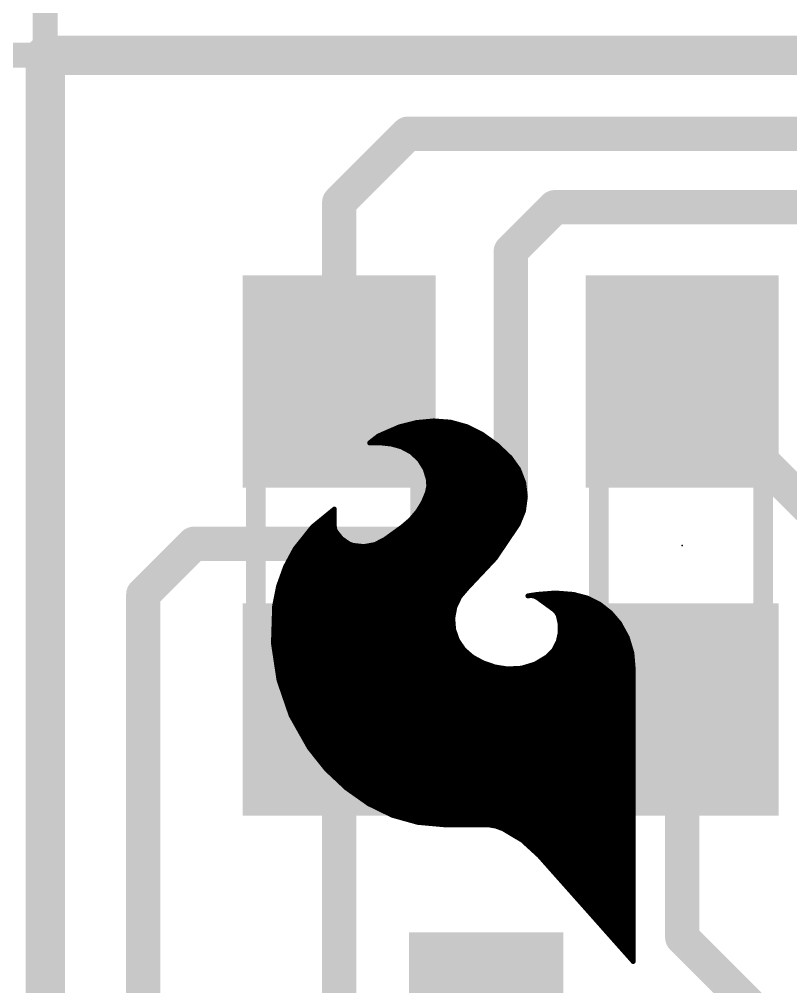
# Model space of a CAD drawing. Extents: x -42 to 65, y -11 to 21.
# Drawn here: x -0.13 to 3.86, y 12.95 to 17.97 of the extents above; entities that cross this region are included whole.
import ezdxf

# ---------------------------------------------------------------- set-up
doc = ezdxf.new("R2010")
doc.units = 0
for name, color, linetype in [('1', 12, 'CONTINUOUS'), ('16', 132, 'CONTINUOUS'), ('20', 31, 'CONTINUOUS'), ('22', 40, 'CONTINUOUS'), ('23', 53, 'CONTINUOUS'), ('24', 53, 'CONTINUOUS'), ('47', 253, 'CONTINUOUS'), ('51', 53, 'CONTINUOUS')]:
    doc.layers.add(name, color=color, linetype=linetype)

# ---------------------------------------------------------------- blocks, each defined once
blk = doc.blocks.new('RECT')
blk.add_solid([(-0.5, -0.5), (0.5, -0.5), (-0.5, 0.5), (0.5, 0.5)])

msp = doc.modelspace()

# ---------------------------------------------------------------- linework, layer by layer
at = {"layer": '1'}
for points, const_width in [([(0, 17.78), (13.97, 17.78)], 0.2032), ([(0, 0), (0, 17.78)], 0.2032), ([(1.524, 17.018), (1.8796, 17.3736)], 0.1778), ([(1.8796, 17.3736), (4.7244, 17.3736)], 0.1778), ([(1.524, 16.09), (1.524, 17.018)], 0.1778), ([(2.413, 16.764), (2.6416, 16.9926)], 0.1778), ([(2.6416, 16.9926), (4.0894, 16.9926)], 0.1778), ([(2.413, 15.5159), (2.413, 16.764)], 0.1778), ([(3.302, 16.09), (4.191, 15.201)], 0.1778), ([(2.145, 15.2479), (2.413, 15.5159)], 0.1778), ([(0.508, 14.986), (0.7699, 15.2479)], 0.1778), ([(0.7699, 15.2479), (2.145, 15.2479)], 0.1778), ([(0.508, 4.064), (0.508, 14.986)], 0.1778), ([(1.524, 14.39), (1.524, 11.9634)], 0.1778), ([(3.302, 13.208), (3.302, 14.39)], 0.1778), ([(4.826, 11.684), (3.302, 13.208)], 0.1778)]:
    msp.add_lwpolyline(points, dxfattribs=dict(at, const_width=const_width))
for points, const_width in [([(0, 17.8308, 1), (0, 17.7292)], 0.1016), ([(0.0508, 17.78, 1), (-0.0508, 17.78)], 0.1016), ([(1.8796, 17.4181, 1), (1.8796, 17.3291)], 0.0889), ([(1.911, 17.3422, 1), (1.8482, 17.405)], 0.0889), ([(1.5685, 17.018, 1), (1.4795, 17.018)], 0.0889), ([(1.4926, 17.0494, 1), (1.5554, 16.9866)], 0.0889), ([(2.6416, 17.0371, 1), (2.6416, 16.9481)], 0.0889), ([(2.673, 16.9612, 1), (2.6102, 17.024)], 0.0889), ([(2.4575, 16.764, 1), (2.3686, 16.764)], 0.0889), ([(2.3816, 16.7954, 1), (2.4444, 16.7326)], 0.0889), ([(3.3334, 16.1214, 1), (3.2706, 16.0586)], 0.0889), ([(1.4795, 16.09, 1), (1.5685, 16.09)], 0.0889), ([(2.4444, 15.4845, 1), (2.3816, 15.5473)], 0.0889), ([(2.3686, 15.5159, 1), (2.4575, 15.5159)], 0.0889), ([(0.7699, 15.2924, 1), (0.7699, 15.2035)], 0.0889), ([(0.8013, 15.2165, 1), (0.7385, 15.2793)], 0.0889), ([(2.1136, 15.2793, 1), (2.1764, 15.2165)], 0.0889), ([(2.145, 15.2035, 1), (2.145, 15.2924)], 0.0889), ([(0.4766, 15.0174, 1), (0.5394, 14.9546)], 0.0889), ([(0.5524, 14.986, 1), (0.4636, 14.986)], 0.0889), ([(1.5685, 14.39, 1), (1.4795, 14.39)], 0.0889), ([(3.3464, 14.39, 1), (3.2576, 14.39)], 0.0889), ([(3.3334, 13.2394, 1), (3.2706, 13.1766)], 0.0889), ([(3.2576, 13.208, 1), (3.3464, 13.208)], 0.0889)]:
    msp.add_lwpolyline(points, format="xyb", dxfattribs=dict(at, const_width=const_width))
at = {"layer": '16', "const_width": 0.2032}
for points in [[(0, 17.78), (13.97, 17.78)], [(0, 0), (0, 17.78)]]:
    msp.add_lwpolyline(points, dxfattribs=at)
at = {"layer": '16', "const_width": 0.1016}
for points in [[(0, 17.8308, 1), (0, 17.7292)], [(0.0508, 17.78, 1), (-0.0508, 17.78)]]:
    msp.add_lwpolyline(points, format="xyb", dxfattribs=at)
at = {"layer": '20', "const_width": 0.2032}
for points in [[(0, 0), (0, 17.78)], [(0, 17.78), (13.97, 17.78)]]:
    msp.add_lwpolyline(points, dxfattribs=at)
at = {"layer": '20', "const_width": 0.1016}
for points in [[(0.0508, 17.78, 1), (-0.0508, 17.78)], [(0, 17.8308, 1), (0, 17.7292)]]:
    msp.add_lwpolyline(points, format="xyb", dxfattribs=at)
at = {"layer": '22', "const_width": 0.0254}
for points in [[(1.9242, 15.8767), (2.0142, 15.8852)], [(2.0142, 15.8852), (2.1011, 15.8786)], [(2.1011, 15.8786), (2.1851, 15.8554)], [(1.7275, 15.8072), (1.7779, 15.8293)], [(1.7779, 15.8293), (1.8135, 15.8445)], [(1.8135, 15.8445), (1.8364, 15.8547)], [(1.825, 15.8496), (2.1968, 15.8496)], [(1.8364, 15.8547), (1.9242, 15.8767)], [(1.9176, 15.875), (2.114, 15.875)], [(2.1851, 15.8554), (2.2631, 15.8166)], [(1.684, 15.7734), (1.7275, 15.8072)], [(1.7167, 15.7988), (2.2878, 15.7988)], [(1.7663, 15.8242), (2.2478, 15.8242)], [(2.2631, 15.8166), (2.3408, 15.7606)], [(1.7424, 15.7709), (1.6814, 15.7709)], [(1.6814, 15.7709), (1.6815, 15.7709)], [(1.6815, 15.7709), (1.684, 15.7734)], [(1.684, 15.7734), (2.323, 15.7734)], [(1.7953, 15.765), (1.7424, 15.7709)], [(1.8465, 15.7505), (1.7953, 15.765)], [(1.8973, 15.7235), (1.8465, 15.7505)], [(1.8512, 15.748), (2.3541, 15.748)], [(2.3408, 15.7606), (2.4104, 15.6947)], [(1.9393, 15.6843), (1.8973, 15.7235)], [(1.8983, 15.7226), (2.3809, 15.7226)], [(1.9254, 15.6972), (2.4078, 15.6972)], [(1.9696, 15.6354), (1.9393, 15.6843)], [(2.4104, 15.6947), (2.4535, 15.6343)], [(1.947, 15.6718), (2.4268, 15.6718)], [(1.9628, 15.6464), (2.4449, 15.6464)], [(1.9862, 15.5804), (1.9696, 15.6354)], [(2.4535, 15.6343), (2.4803, 15.5651)], [(1.974, 15.621), (2.4587, 15.621)], [(1.9816, 15.5956), (2.4685, 15.5956)], [(1.9876, 15.547), (1.9862, 15.5804)], [(1.9811, 15.5143), (1.9876, 15.547)], [(1.9866, 15.5702), (2.4783, 15.5702)], [(1.9872, 15.5448), (2.4827, 15.5448)], [(2.4803, 15.5651), (2.4889, 15.4914)], [(1.9596, 15.4628), (1.9811, 15.5143)], [(1.9726, 15.494), (2.4886, 15.494)], [(1.9821, 15.5194), (2.4856, 15.5194)], [(2.4889, 15.4914), (2.479, 15.4179)], [(1.3859, 15.3359), (1.4985, 15.428)], [(1.4985, 15.428), (1.4985, 15.3391)], [(1.9303, 15.4153), (1.9596, 15.4628)], [(1.9475, 15.4432), (2.4824, 15.4432)], [(1.962, 15.4686), (2.4858, 15.4686)], [(1.455, 15.3924), (1.4985, 15.3924)], [(1.486, 15.4178), (1.4985, 15.4178)], [(1.894, 15.3729), (1.9303, 15.4153)], [(1.9107, 15.3924), (2.4686, 15.3924)], [(1.9318, 15.4178), (2.4789, 15.4178)], [(2.479, 15.4179), (2.451, 15.3492)], [(1.2953, 15.2222), (1.3859, 15.3359)], [(1.3929, 15.3416), (1.4985, 15.3416)], [(1.4239, 15.367), (1.4985, 15.367)], [(1.4985, 15.3391), (1.5005, 15.3246)], [(1.7602, 15.2705), (1.8516, 15.3365)], [(1.8516, 15.3365), (1.894, 15.3729)], [(1.8575, 15.3416), (2.4459, 15.3416)], [(1.8871, 15.367), (2.4582, 15.367)], [(2.451, 15.3492), (2.3324, 15.1734)], [(1.35, 15.2908), (1.5226, 15.2908)], [(1.3702, 15.3162), (1.504, 15.3162)], [(1.5005, 15.3246), (1.5062, 15.3111)], [(1.5062, 15.3111), (1.5358, 15.2744)], [(1.7883, 15.2908), (2.4116, 15.2908)], [(1.8235, 15.3162), (2.4287, 15.3162)], [(1.3095, 15.24), (1.5951, 15.24)], [(1.3297, 15.2654), (1.5489, 15.2654)], [(1.5358, 15.2744), (1.5747, 15.2476)], [(1.5747, 15.2476), (1.5951, 15.24)], [(1.5951, 15.24), (1.6523, 15.2339)], [(1.6523, 15.2339), (1.7089, 15.2443)], [(1.6856, 15.24), (2.3773, 15.24)], [(1.7089, 15.2443), (1.7602, 15.2705)], [(1.7502, 15.2654), (2.3945, 15.2654)], [(1.2452, 15.1288), (1.2953, 15.2222)], [(1.2776, 15.1892), (2.3431, 15.1892)], [(1.2912, 15.2146), (2.3602, 15.2146)], [(1.2094, 15.029), (1.2452, 15.1288)], [(1.2503, 15.1384), (2.2994, 15.1384)], [(1.264, 15.1638), (2.3234, 15.1638)], [(2.3324, 15.1734), (2.1869, 15.019)], [(1.2304, 15.0876), (2.2516, 15.0876)], [(1.2395, 15.113), (2.2755, 15.113)], [(1.1887, 14.925), (1.2094, 15.029)], [(1.2122, 15.0368), (2.2037, 15.0368)], [(1.2213, 15.0622), (2.2276, 15.0622)], [(1.2008, 14.986), (2.1588, 14.986)], [(1.2059, 15.0114), (2.1804, 15.0114)], [(2.1869, 15.019), (2.1486, 14.9741)], [(2.5018, 14.9784), (2.5501, 14.986)], [(2.5195, 14.9801), (2.5018, 14.9784)], [(2.5369, 14.9766), (2.5195, 14.9801)], [(2.5526, 14.9682), (2.5369, 14.9766)], [(2.5501, 14.986), (2.6441, 14.9934)], [(2.5501, 14.986), (2.7381, 14.986)], [(2.6441, 14.9934), (2.7381, 14.986)], [(2.7381, 14.986), (2.808, 14.9676)], [(1.1907, 14.9352), (2.13, 14.9352)], [(1.1958, 14.9606), (2.1421, 14.9606)], [(2.1486, 14.9741), (2.1231, 14.9207)], [(2.6365, 14.9073), (2.5526, 14.9682)], [(2.5631, 14.9606), (2.8221, 14.9606)], [(2.5981, 14.9352), (2.8732, 14.9352)], [(2.808, 14.9676), (2.8728, 14.9355)], [(2.8728, 14.9355), (2.9298, 14.8911)], [(1.1827, 14.7322), (1.1887, 14.925)], [(1.1874, 14.8844), (2.1164, 14.8844)], [(1.1882, 14.9098), (2.1211, 14.9098)], [(2.1231, 14.9207), (2.1124, 14.8627)], [(2.6331, 14.9098), (2.9058, 14.9098)], [(2.6503, 14.8939), (2.6365, 14.9073)], [(2.6593, 14.8768), (2.6503, 14.8939)], [(2.6553, 14.8844), (2.9356, 14.8844)], [(2.6692, 14.8323), (2.6593, 14.8768)], [(2.9298, 14.8911), (2.9768, 14.8361)], [(1.1858, 14.8336), (2.1146, 14.8336)], [(1.1866, 14.859), (2.1126, 14.859)], [(2.1124, 14.8627), (2.117, 14.8038)], [(2.6633, 14.859), (2.9572, 14.859)], [(2.6689, 14.8336), (2.9782, 14.8336)], [(2.6692, 14.7867), (2.6692, 14.8323)], [(2.9768, 14.8361), (3.0169, 14.7629)], [(1.1843, 14.7828), (2.1244, 14.7828)], [(1.185, 14.8082), (2.1166, 14.8082)], [(2.117, 14.8038), (2.1366, 14.7481)], [(2.6593, 14.7422), (2.6692, 14.7867)], [(2.6684, 14.7828), (3.006, 14.7828)], [(2.6692, 14.8082), (2.9921, 14.8082)], [(1.2115, 14.5415), (1.1827, 14.7322)], [(1.1827, 14.732), (2.1476, 14.732)], [(1.1835, 14.7574), (2.1333, 14.7574)], [(2.1366, 14.7481), (2.17, 14.6994)], [(2.6371, 14.6988), (2.6593, 14.7422)], [(2.6541, 14.732), (3.0262, 14.732)], [(2.6627, 14.7574), (3.0186, 14.7574)], [(3.0169, 14.7629), (3.0409, 14.683)], [(1.1865, 14.7066), (2.165, 14.7066)], [(1.1904, 14.6812), (2.1911, 14.6812)], [(2.17, 14.6994), (2.2148, 14.6609)], [(2.6034, 14.6634), (2.6371, 14.6988)], [(2.6204, 14.6812), (3.0411, 14.6812)], [(2.6411, 14.7066), (3.0339, 14.7066)], [(3.0409, 14.683), (3.0479, 14.5999)], [(1.1942, 14.6558), (2.2243, 14.6558)], [(1.1981, 14.6304), (2.2715, 14.6304)], [(2.2148, 14.6609), (2.2712, 14.6305)], [(2.2712, 14.6305), (2.3319, 14.61)], [(2.4692, 14.6036), (2.54, 14.6252)], [(2.54, 14.6252), (2.6034, 14.6634)], [(2.5486, 14.6304), (3.0453, 14.6304)], [(2.5908, 14.6558), (3.0432, 14.6558)], [(1.2019, 14.605), (2.3632, 14.605)], [(1.2058, 14.5796), (3.0479, 14.5796)], [(2.3319, 14.61), (2.3952, 14.5999)], [(2.3952, 14.5999), (2.4692, 14.6036)], [(2.4738, 14.605), (3.0475, 14.605)], [(3.0479, 14.5999), (3.0479, 13.0835)], [(1.2096, 14.5542), (3.0479, 14.5542)], [(1.2743, 14.3591), (1.2115, 14.5415)], [(1.2159, 14.5288), (3.0479, 14.5288)], [(1.2246, 14.5034), (3.0479, 14.5034)], [(1.2334, 14.478), (3.0479, 14.478)], [(1.2421, 14.4526), (3.0479, 14.4526)], [(1.2509, 14.4272), (3.0479, 14.4272)], [(1.2596, 14.4018), (3.0479, 14.4018)], [(1.2684, 14.3764), (3.0479, 14.3764)], [(1.369, 14.191), (1.2743, 14.3591)], [(1.2789, 14.351), (3.0479, 14.351)], [(1.2932, 14.3256), (3.0479, 14.3256)], [(1.3075, 14.3002), (3.0479, 14.3002)], [(1.3218, 14.2748), (3.0479, 14.2748)], [(1.3361, 14.2494), (3.0479, 14.2494)], [(1.3504, 14.224), (3.0479, 14.224)], [(1.3647, 14.1986), (3.0479, 14.1986)], [(1.4574, 14.0803), (1.369, 14.191)], [(1.3832, 14.1732), (3.0479, 14.1732)], [(1.4035, 14.1478), (3.0479, 14.1478)], [(1.4238, 14.1224), (3.0479, 14.1224)], [(1.4441, 14.097), (3.0479, 14.097)], [(1.5606, 13.9831), (1.4574, 14.0803)], [(1.4667, 14.0716), (3.0479, 14.0716)], [(1.4936, 14.0462), (3.0479, 14.0462)], [(1.5206, 14.0208), (3.0479, 14.0208)], [(1.5475, 13.9954), (3.0479, 13.9954)], [(1.6763, 13.9014), (1.5606, 13.9831)], [(1.5792, 13.97), (3.0479, 13.97)], [(1.6151, 13.9446), (3.0479, 13.9446)], [(1.6511, 13.9192), (3.0479, 13.9192)], [(1.7993, 13.8414), (1.6763, 13.9014)], [(1.6919, 13.8938), (3.0479, 13.8938)], [(1.744, 13.8684), (3.0479, 13.8684)], [(1.7961, 13.843), (3.0479, 13.843)], [(1.9312, 13.8046), (1.7993, 13.8414)], [(1.8846, 13.8176), (3.0479, 13.8176)], [(2.0675, 13.7922), (1.9312, 13.8046)], [(2.2961, 13.7922), (2.0675, 13.7922)], [(2.0675, 13.7922), (3.0479, 13.7922)], [(2.3351, 13.7854), (2.2961, 13.7922)], [(2.3723, 13.7719), (2.3351, 13.7854)], [(2.4735, 13.7117), (2.3723, 13.7719)], [(2.3809, 13.7668), (3.0479, 13.7668)], [(2.4236, 13.7414), (3.0479, 13.7414)], [(2.4663, 13.716), (3.0479, 13.716)], [(2.5603, 13.6322), (2.4735, 13.7117)], [(2.4966, 13.6906), (3.0479, 13.6906)], [(2.5243, 13.6652), (3.0479, 13.6652)], [(2.552, 13.6398), (3.0479, 13.6398)], [(3.0479, 13.0835), (2.5603, 13.6322)], [(2.5761, 13.6144), (3.0479, 13.6144)], [(2.5987, 13.589), (3.0479, 13.589)], [(2.6213, 13.5636), (3.0479, 13.5636)], [(2.6438, 13.5382), (3.0479, 13.5382)], [(2.6664, 13.5128), (3.0479, 13.5128)], [(2.689, 13.4874), (3.0479, 13.4874)], [(2.7116, 13.462), (3.0479, 13.462)], [(2.7341, 13.4366), (3.0479, 13.4366)], [(2.7567, 13.4112), (3.0479, 13.4112)], [(2.7793, 13.3858), (3.0479, 13.3858)], [(2.8018, 13.3604), (3.0479, 13.3604)], [(2.8244, 13.335), (3.0479, 13.335)], [(2.847, 13.3096), (3.0479, 13.3096)], [(2.8696, 13.2842), (3.0479, 13.2842)], [(2.8921, 13.2588), (3.0479, 13.2588)], [(2.9147, 13.2334), (3.0479, 13.2334)], [(2.9373, 13.208), (3.0479, 13.208)], [(2.9598, 13.1826), (3.0479, 13.1826)], [(2.9824, 13.1572), (3.0479, 13.1572)], [(3.005, 13.1318), (3.0479, 13.1318)], [(3.0276, 13.1064), (3.0479, 13.1064)]]:
    msp.add_lwpolyline(points, dxfattribs=at)
at = {"layer": '22', "const_width": 0.0127}
for points in [[(2.0147, 15.8915, 1), (2.0137, 15.8789)], [(2.0148, 15.8789, 1), (2.0136, 15.8915)], [(2.1028, 15.8847, 1), (2.0994, 15.8725)], [(2.1006, 15.8722, 1), (2.1016, 15.8849)], [(1.7754, 15.8351, 1), (1.7804, 15.8235)], [(1.7804, 15.8235, 1), (1.7754, 15.8351)], [(1.8109, 15.8503, 1), (1.8161, 15.8387)], [(1.816, 15.8387, 1), (1.811, 15.8503)], [(1.825, 15.8559, 1), (1.825, 15.8433)], [(1.8349, 15.8609, 1), (1.8379, 15.8485)], [(1.839, 15.8489, 1), (1.8338, 15.8605)], [(1.9176, 15.8813, 1), (1.9176, 15.8687)], [(1.9235, 15.883, 1), (1.9248, 15.8703)], [(1.9257, 15.8705, 1), (1.9226, 15.8828)], [(2.114, 15.8687, 1), (2.114, 15.8813)], [(2.1879, 15.8611, 1), (2.1823, 15.8497)], [(2.1834, 15.8493, 1), (2.1868, 15.8615)], [(2.1968, 15.8433, 1), (2.1968, 15.8559)], [(1.7167, 15.8051, 1), (1.7167, 15.7925)], [(1.7249, 15.813, 1), (1.73, 15.8014)], [(1.7314, 15.8022, 1), (1.7236, 15.8122)], [(1.7663, 15.8306, 1), (1.7663, 15.8179)], [(2.2478, 15.8179, 1), (2.2478, 15.8306)], [(2.2668, 15.8218, 1), (2.2594, 15.8114)], [(2.2603, 15.8109, 1), (2.2659, 15.8223)], [(2.2878, 15.7925, 1), (2.2878, 15.8051)], [(1.6814, 15.7773, 1), (1.6814, 15.7646)], [(1.6814, 15.7773, 1), (1.6814, 15.7646)], [(1.677, 15.7754, 1), (1.686, 15.7664)], [(1.684, 15.7797, 1), (1.684, 15.7671)], [(1.6801, 15.7784, 1), (1.6879, 15.7684)], [(1.6885, 15.7689, 1), (1.6795, 15.7779)], [(1.6815, 15.7646, 1), (1.6815, 15.7773)], [(1.7431, 15.7772, 1), (1.7417, 15.7646)], [(1.7424, 15.7646, 1), (1.7424, 15.7773)], [(1.797, 15.7711, 1), (1.7936, 15.7589)], [(1.7946, 15.7587, 1), (1.796, 15.7713)], [(1.8495, 15.7561, 1), (1.8435, 15.7449)], [(1.8448, 15.7444, 1), (1.8482, 15.7566)], [(1.8512, 15.7544, 1), (1.8512, 15.7417)], [(2.323, 15.7671, 1), (2.323, 15.7797)], [(2.3452, 15.7652, 1), (2.3364, 15.7559)], [(2.3371, 15.7554, 1), (2.3445, 15.7657)], [(2.3541, 15.7417, 1), (2.3541, 15.7544)], [(1.9016, 15.7282, 1), (1.8929, 15.7189)], [(1.8983, 15.7289, 1), (1.8983, 15.7163)], [(1.8943, 15.7179, 1), (1.9002, 15.7291)], [(1.9254, 15.7035, 1), (1.9254, 15.6909)], [(1.9447, 15.6876, 1), (1.9339, 15.6809)], [(1.9349, 15.6796, 1), (1.9436, 15.6889)], [(2.3809, 15.7163, 1), (2.3809, 15.7289)], [(2.4156, 15.6984, 1), (2.4052, 15.691)], [(2.406, 15.6901, 1), (2.4148, 15.6993)], [(2.4078, 15.6909, 1), (2.4078, 15.7035)], [(1.947, 15.6782, 1), (1.947, 15.6655)], [(1.9628, 15.6527, 1), (1.9628, 15.6401)], [(1.9757, 15.6373, 1), (1.9635, 15.6336)], [(1.9642, 15.6321, 1), (1.975, 15.6388)], [(2.4268, 15.6655, 1), (2.4268, 15.6782)], [(2.4449, 15.6401, 1), (2.4449, 15.6527)], [(2.4595, 15.6366, 1), (2.4476, 15.632)], [(2.4484, 15.6306, 1), (2.4587, 15.638)], [(1.974, 15.6273, 1), (1.974, 15.6147)], [(1.9816, 15.602, 1), (1.9816, 15.5893)], [(1.9925, 15.5807, 1), (1.9799, 15.5801)], [(2.4587, 15.6147, 1), (2.4587, 15.6273)], [(2.4685, 15.5893, 1), (2.4685, 15.602)], [(1.9801, 15.5786, 1), (1.9923, 15.5822)], [(1.9866, 15.5766, 1), (1.9866, 15.5639)], [(1.9872, 15.5511, 1), (1.9872, 15.5385)], [(1.9813, 15.5468, 1), (1.994, 15.5473)], [(1.9938, 15.5458, 1), (1.9814, 15.5483)], [(2.4866, 15.5659, 1), (2.474, 15.5644)], [(2.4743, 15.5628, 1), (2.4862, 15.5674)], [(2.4783, 15.5639, 1), (2.4783, 15.5766)], [(2.4827, 15.5385, 1), (2.4827, 15.5511)], [(1.9726, 15.5004, 1), (1.9726, 15.4877)], [(1.9749, 15.5155, 1), (1.9873, 15.5131)], [(1.987, 15.5119, 1), (1.9752, 15.5167)], [(1.9821, 15.5258, 1), (1.9821, 15.5131)], [(2.4952, 15.4906, 1), (2.4826, 15.4923)], [(2.4826, 15.4907, 1), (2.4952, 15.4922)], [(2.4856, 15.5131, 1), (2.4856, 15.5258)], [(2.4886, 15.4877, 1), (2.4886, 15.5004)], [(1.5049, 15.428, 1), (1.4922, 15.428)], [(1.5025, 15.4231, 1), (1.4945, 15.4329)], [(1.9475, 15.4496, 1), (1.9475, 15.4369)], [(1.9538, 15.4652, 1), (1.9655, 15.4603)], [(1.965, 15.4595, 1), (1.9542, 15.4661)], [(1.962, 15.4749, 1), (1.962, 15.4623)], [(2.4824, 15.4369, 1), (2.4824, 15.4496)], [(2.4858, 15.4623, 1), (2.4858, 15.4749)], [(1.455, 15.3987, 1), (1.455, 15.3861)], [(1.486, 15.4242, 1), (1.486, 15.4115)], [(1.4985, 15.4115, 1), (1.4985, 15.4242)], [(1.4985, 15.3861, 1), (1.4985, 15.3987)], [(1.9107, 15.3987, 1), (1.9107, 15.3861)], [(1.9249, 15.4186, 1), (1.9357, 15.412)], [(1.9318, 15.4242, 1), (1.9318, 15.4115)], [(1.9351, 15.4112, 1), (1.9255, 15.4194)], [(2.4686, 15.3861, 1), (2.4686, 15.3987)], [(2.4727, 15.4188, 1), (2.4853, 15.4171)], [(2.4848, 15.4155, 1), (2.4731, 15.4203)], [(2.4789, 15.4115, 1), (2.4789, 15.4242)], [(1.3819, 15.3408, 1), (1.39, 15.331)], [(1.3909, 15.332, 1), (1.381, 15.3399)], [(1.3929, 15.348, 1), (1.3929, 15.3353)], [(1.4239, 15.3734, 1), (1.4239, 15.3607)], [(1.5048, 15.34, 1), (1.4922, 15.3382)], [(1.4922, 15.3391, 1), (1.5049, 15.3391)], [(1.4985, 15.3607, 1), (1.4985, 15.3734)], [(1.4985, 15.3353, 1), (1.4985, 15.348)], [(1.8475, 15.3413, 1), (1.8557, 15.3317)], [(1.8553, 15.3314, 1), (1.8479, 15.3416)], [(1.8575, 15.348, 1), (1.8575, 15.3353)], [(1.8871, 15.3734, 1), (1.8871, 15.3607)], [(1.8891, 15.377, 1), (1.8988, 15.3688)], [(1.8981, 15.3681, 1), (1.8898, 15.3777)], [(2.4451, 15.3516, 1), (2.4569, 15.3468)], [(2.4563, 15.3456, 1), (2.4457, 15.3528)], [(2.4459, 15.3353, 1), (2.4459, 15.348)], [(2.4582, 15.3607, 1), (2.4582, 15.3734)], [(1.35, 15.2972, 1), (1.35, 15.2845)], [(1.3702, 15.3225, 1), (1.3702, 15.3099)], [(1.5063, 15.3271, 1), (1.4946, 15.3221)], [(1.4942, 15.3237, 1), (1.5068, 15.3254)], [(1.5111, 15.3151, 1), (1.5013, 15.3071)], [(1.5004, 15.3086, 1), (1.512, 15.3136)], [(1.504, 15.3099, 1), (1.504, 15.3225)], [(1.5226, 15.2845, 1), (1.5226, 15.2972)], [(1.7883, 15.2972, 1), (1.7883, 15.2845)], [(1.8235, 15.3225, 1), (1.8235, 15.3099)], [(2.4116, 15.2845, 1), (2.4116, 15.2972)], [(2.4287, 15.3099, 1), (2.4287, 15.3225)], [(1.3095, 15.2463, 1), (1.3095, 15.2337)], [(1.3297, 15.2718, 1), (1.3297, 15.2591)], [(1.5394, 15.2796, 1), (1.5322, 15.2691)], [(1.5309, 15.2704, 1), (1.5408, 15.2784)], [(1.5489, 15.2591, 1), (1.5489, 15.2718)], [(1.5769, 15.2536, 1), (1.5725, 15.2416)], [(1.5711, 15.2424, 1), (1.5783, 15.2528)], [(1.5958, 15.2463, 1), (1.5944, 15.2337)], [(1.5929, 15.234, 1), (1.5973, 15.246)], [(1.5951, 15.2337, 1), (1.5951, 15.2463)], [(1.6512, 15.2401, 1), (1.6535, 15.2276)], [(1.6517, 15.2275, 1), (1.653, 15.2402)], [(1.6856, 15.2463, 1), (1.6856, 15.2337)], [(1.706, 15.25, 1), (1.7118, 15.2387)], [(1.7101, 15.2381, 1), (1.7078, 15.2506)], [(1.7502, 15.2718, 1), (1.7502, 15.2591)], [(1.7565, 15.2756, 1), (1.7639, 15.2654)], [(1.7631, 15.2648, 1), (1.7573, 15.2762)], [(2.3773, 15.2337, 1), (2.3773, 15.2463)], [(2.3945, 15.2591, 1), (2.3945, 15.2718)], [(1.2776, 15.1956, 1), (1.2776, 15.1829)], [(1.2912, 15.221, 1), (1.2912, 15.2083)], [(1.2903, 15.2262, 1), (1.3003, 15.2182)], [(1.3009, 15.2192, 1), (1.2897, 15.2252)], [(2.3431, 15.1829, 1), (2.3431, 15.1956)], [(2.3602, 15.2083, 1), (2.3602, 15.221)], [(1.2511, 15.1266, 1), (1.2392, 15.1309)], [(1.2503, 15.1448, 1), (1.2503, 15.1321)], [(1.264, 15.1701, 1), (1.264, 15.1575)], [(2.2994, 15.1321, 1), (2.2994, 15.1448)], [(2.3234, 15.1575, 1), (2.3234, 15.1701)], [(2.3271, 15.1769, 1), (2.3376, 15.1698)], [(2.337, 15.169, 1), (2.3278, 15.1777)], [(1.2304, 15.0939, 1), (1.2304, 15.0813)], [(1.2395, 15.1194, 1), (1.2395, 15.1067)], [(1.2396, 15.1318, 1), (1.2508, 15.1258)], [(2.2516, 15.0813, 1), (2.2516, 15.0939)], [(2.2755, 15.1067, 1), (2.2755, 15.1194)], [(1.2156, 15.0277, 1), (1.2031, 15.0302)], [(1.2122, 15.0432, 1), (1.2122, 15.0305)], [(1.2213, 15.0686, 1), (1.2213, 15.0559)], [(2.2037, 15.0305, 1), (2.2037, 15.0432)], [(2.2276, 15.0559, 1), (2.2276, 15.0686)], [(1.2008, 14.9924, 1), (1.2008, 14.9797)], [(1.2059, 15.0177, 1), (1.2059, 15.0051)], [(1.2034, 15.0311, 1), (1.2153, 15.0268)], [(2.1588, 14.9797, 1), (2.1588, 14.9924)], [(2.1804, 15.0051, 1), (2.1804, 15.0177)], [(2.1823, 15.0234, 1), (2.1915, 15.0146)], [(2.1917, 15.0149, 1), (2.1821, 15.0231)], [(2.5008, 14.9847, 1), (2.5028, 14.9721)], [(2.5012, 14.9847, 1), (2.5024, 14.9721)], [(2.5208, 14.9863, 1), (2.5182, 14.9739)], [(2.5201, 14.9738, 1), (2.5189, 14.9864)], [(2.5399, 14.9822, 1), (2.5339, 14.971)], [(2.5357, 14.9704, 1), (2.5382, 14.9828)], [(2.5501, 14.9924, 1), (2.5501, 14.9797)], [(2.5496, 14.9923, 1), (2.5506, 14.9797)], [(2.5511, 14.9797, 1), (2.5491, 14.9923)], [(2.6446, 14.9997, 1), (2.6436, 14.987)], [(2.6446, 14.987, 1), (2.6436, 14.9997)], [(2.7397, 14.9921, 1), (2.7365, 14.9799)], [(2.7376, 14.9797, 1), (2.7386, 14.9923)], [(2.7381, 14.9797, 1), (2.7381, 14.9924)], [(1.1907, 14.9415, 1), (1.1907, 14.9289)], [(1.1958, 14.967, 1), (1.1958, 14.9543)], [(2.13, 14.9289, 1), (2.13, 14.9415)], [(2.1437, 14.9782, 1), (2.1534, 14.9699)], [(2.1421, 14.9543, 1), (2.1421, 14.967)], [(2.1543, 14.9713, 1), (2.1428, 14.9768)], [(2.5563, 14.9733, 1), (2.5489, 14.9631)], [(2.5496, 14.9626, 1), (2.5556, 14.9738)], [(2.5631, 14.967, 1), (2.5631, 14.9543)], [(2.5981, 14.9415, 1), (2.5981, 14.9289)], [(2.8108, 14.9733, 1), (2.8052, 14.9619)], [(2.8064, 14.9614, 1), (2.8096, 14.9737)], [(2.8221, 14.9543, 1), (2.8221, 14.967)], [(2.8767, 14.9405, 1), (2.8689, 14.9305)], [(2.87, 14.9298, 1), (2.8756, 14.9412)], [(2.8732, 14.9289, 1), (2.8732, 14.9415)], [(1.1874, 14.8908, 1), (1.1874, 14.8781)], [(1.1882, 14.9162, 1), (1.1882, 14.9035)], [(1.195, 14.9248, 1), (1.1824, 14.9252)], [(1.1825, 14.9262, 1), (1.1949, 14.9238)], [(2.1164, 14.8781, 1), (2.1164, 14.8908)], [(2.1174, 14.9235, 1), (2.1289, 14.918)], [(2.1294, 14.9196, 1), (2.1169, 14.9219)], [(2.1211, 14.9035, 1), (2.1211, 14.9162)], [(2.6331, 14.9162, 1), (2.6331, 14.9035)], [(2.6409, 14.9118, 1), (2.6321, 14.9028)], [(2.6328, 14.9022, 1), (2.6402, 14.9124)], [(2.6559, 14.8968, 1), (2.6447, 14.8909)], [(2.6459, 14.8893, 1), (2.6547, 14.8984)], [(2.6553, 14.8908, 1), (2.6553, 14.8781)], [(2.6655, 14.8782, 1), (2.6531, 14.8754)], [(2.9058, 14.9035, 1), (2.9058, 14.9162)], [(2.9347, 14.8952, 1), (2.925, 14.887)], [(2.9259, 14.8861, 1), (2.9337, 14.8961)], [(2.9356, 14.8781, 1), (2.9356, 14.8908)], [(1.1858, 14.8399, 1), (1.1858, 14.8273)], [(1.1866, 14.8653, 1), (1.1866, 14.8527)], [(2.1187, 14.8632, 1), (2.106, 14.8622)], [(2.1061, 14.8638, 1), (2.1186, 14.8615)], [(2.1126, 14.8527, 1), (2.1126, 14.8653)], [(2.1146, 14.8273, 1), (2.1146, 14.8399)], [(2.6537, 14.8738, 1), (2.6649, 14.8798)], [(2.6633, 14.8653, 1), (2.6633, 14.8527)], [(2.6689, 14.8399, 1), (2.6689, 14.8273)], [(2.6756, 14.8323, 1), (2.6629, 14.8323)], [(2.663, 14.8309, 1), (2.6754, 14.8337)], [(2.9572, 14.8527, 1), (2.9572, 14.8653)], [(2.9824, 14.8392, 1), (2.9712, 14.833)], [(2.972, 14.832, 1), (2.9816, 14.8402)], [(2.9782, 14.8273, 1), (2.9782, 14.8399)], [(1.1843, 14.7891, 1), (1.1843, 14.7765)], [(1.185, 14.8146, 1), (1.185, 14.8019)], [(2.1106, 14.8033, 1), (2.1233, 14.8043)], [(2.1229, 14.8059, 1), (2.111, 14.8017)], [(2.1166, 14.8019, 1), (2.1166, 14.8146)], [(2.1244, 14.7765, 1), (2.1244, 14.7891)], [(2.6684, 14.7891, 1), (2.6684, 14.7765)], [(2.6692, 14.8146, 1), (2.6692, 14.8019)], [(2.6629, 14.7867, 1), (2.6756, 14.7867)], [(2.6754, 14.7853, 1), (2.663, 14.7881)], [(2.9921, 14.8019, 1), (2.9921, 14.8146)], [(3.006, 14.7765, 1), (3.006, 14.7891)], [(1.1763, 14.7324, 1), (1.189, 14.732)], [(1.1889, 14.7331, 1), (1.1764, 14.7312)], [(1.1827, 14.7384, 1), (1.1827, 14.7257)], [(1.1835, 14.7637, 1), (1.1835, 14.7511)], [(2.1418, 14.7517, 1), (2.1314, 14.7445)], [(2.1306, 14.746, 1), (2.1426, 14.7502)], [(2.1333, 14.7511, 1), (2.1333, 14.7637)], [(2.1476, 14.7257, 1), (2.1476, 14.7384)], [(2.6541, 14.7384, 1), (2.6541, 14.7257)], [(2.6531, 14.7436, 1), (2.6655, 14.7408)], [(2.665, 14.7393, 1), (2.6536, 14.7451)], [(2.6627, 14.7637, 1), (2.6627, 14.7511)], [(3.023, 14.7648, 1), (3.0108, 14.7611)], [(3.0113, 14.7599, 1), (3.0225, 14.766)], [(3.0186, 14.7511, 1), (3.0186, 14.7637)], [(3.0262, 14.7257, 1), (3.0262, 14.7384)], [(1.1865, 14.7129, 1), (1.1865, 14.7003)], [(1.1904, 14.6875, 1), (1.1904, 14.6749)], [(2.1741, 14.7042, 1), (2.1658, 14.6945)], [(2.1647, 14.6958, 1), (2.1752, 14.7029)], [(2.165, 14.7003, 1), (2.165, 14.7129)], [(2.1911, 14.6749, 1), (2.1911, 14.6875)], [(2.6204, 14.6875, 1), (2.6204, 14.6749)], [(2.6314, 14.7016, 1), (2.6427, 14.6959)], [(2.6417, 14.6944, 1), (2.6325, 14.7031)], [(2.6411, 14.7129, 1), (2.6411, 14.7003)], [(3.0339, 14.7003, 1), (3.0339, 14.7129)], [(3.0473, 14.6836, 1), (3.0346, 14.6825)], [(3.0349, 14.6812, 1), (3.047, 14.6849)], [(3.0411, 14.6749, 1), (3.0411, 14.6875)], [(1.1942, 14.6622, 1), (1.1942, 14.6495)], [(1.1981, 14.6367, 1), (1.1981, 14.6241)], [(2.2178, 14.6665, 1), (2.2118, 14.6553)], [(2.2107, 14.6561, 1), (2.2189, 14.6657)], [(2.2243, 14.6495, 1), (2.2243, 14.6622)], [(2.2732, 14.6365, 1), (2.2692, 14.6245)], [(2.2682, 14.6249, 1), (2.2742, 14.6361)], [(2.2715, 14.6241, 1), (2.2715, 14.6367)], [(2.5418, 14.6191, 1), (2.5381, 14.6313)], [(2.5486, 14.6367, 1), (2.5486, 14.6241)], [(2.5908, 14.6622, 1), (2.5908, 14.6495)], [(2.5988, 14.6678, 1), (2.608, 14.659)], [(2.6067, 14.658, 1), (2.6001, 14.6688)], [(3.0432, 14.6495, 1), (3.0432, 14.6622)], [(3.0453, 14.6241, 1), (3.0453, 14.6367)], [(1.2019, 14.6113, 1), (1.2019, 14.5987)], [(1.2058, 14.586, 1), (1.2058, 14.5733)], [(2.3329, 14.6162, 1), (2.3309, 14.6037)], [(2.3299, 14.604, 1), (2.3339, 14.616)], [(2.3632, 14.5987, 1), (2.3632, 14.6113)], [(2.3949, 14.6062, 1), (2.3955, 14.5936)], [(2.3942, 14.5936, 1), (2.3962, 14.6062)], [(2.4673, 14.6096, 1), (2.471, 14.5975)], [(2.4738, 14.6113, 1), (2.4738, 14.5987)], [(2.4695, 14.5972, 1), (2.4688, 14.6099)], [(2.5367, 14.6306, 1), (2.5433, 14.6197)], [(3.0543, 14.5999, 1), (3.0416, 14.5999)], [(3.0416, 14.5994, 1), (3.0542, 14.6004)], [(3.0475, 14.5987, 1), (3.0475, 14.6113)], [(3.0479, 14.5733, 1), (3.0479, 14.586)], [(1.2096, 14.5606, 1), (1.2096, 14.5479)], [(1.2175, 14.5435, 1), (1.2055, 14.5394)], [(1.2052, 14.5405, 1), (1.2178, 14.5424)], [(1.2159, 14.5351, 1), (1.2159, 14.5225)], [(3.0479, 14.5479, 1), (3.0479, 14.5606)], [(3.0479, 14.5225, 1), (3.0479, 14.5351)], [(1.2246, 14.5098, 1), (1.2246, 14.4971)], [(1.2334, 14.4844, 1), (1.2334, 14.4717)], [(3.0479, 14.4971, 1), (3.0479, 14.5098)], [(3.0479, 14.4717, 1), (3.0479, 14.4844)], [(1.2421, 14.4589, 1), (1.2421, 14.4463)], [(1.2509, 14.4336, 1), (1.2509, 14.4209)], [(3.0479, 14.4463, 1), (3.0479, 14.4589)], [(3.0479, 14.4209, 1), (3.0479, 14.4336)], [(1.2596, 14.4082, 1), (1.2596, 14.3955)], [(1.2684, 14.3827, 1), (1.2684, 14.3701)], [(3.0479, 14.3955, 1), (3.0479, 14.4082)], [(3.0479, 14.3701, 1), (3.0479, 14.3827)], [(1.2799, 14.3622, 1), (1.2688, 14.356)], [(1.2683, 14.357, 1), (1.2803, 14.3611)], [(1.2789, 14.3574, 1), (1.2789, 14.3447)], [(1.2932, 14.332, 1), (1.2932, 14.3193)], [(3.0479, 14.3447, 1), (3.0479, 14.3574)], [(3.0479, 14.3193, 1), (3.0479, 14.332)], [(1.3075, 14.3065, 1), (1.3075, 14.2939)], [(1.3218, 14.2812, 1), (1.3218, 14.2685)], [(3.0479, 14.2939, 1), (3.0479, 14.3065)], [(3.0479, 14.2685, 1), (3.0479, 14.2812)], [(1.3361, 14.2558, 1), (1.3361, 14.2431)], [(1.3504, 14.2303, 1), (1.3504, 14.2177)], [(3.0479, 14.2431, 1), (3.0479, 14.2558)], [(3.0479, 14.2177, 1), (3.0479, 14.2303)], [(1.3647, 14.205, 1), (1.3647, 14.1923)], [(1.374, 14.195, 1), (1.364, 14.187)], [(1.3635, 14.1879, 1), (1.3745, 14.1941)], [(3.0479, 14.1923, 1), (3.0479, 14.205)], [(1.3832, 14.1796, 1), (1.3832, 14.1669)], [(1.4035, 14.1541, 1), (1.4035, 14.1415)], [(3.0479, 14.1669, 1), (3.0479, 14.1796)], [(3.0479, 14.1415, 1), (3.0479, 14.1541)], [(1.4238, 14.1288, 1), (1.4238, 14.1161)], [(1.4441, 14.1034, 1), (1.4441, 14.0907)], [(1.4618, 14.0849, 1), (1.4531, 14.0757)], [(1.4525, 14.0763, 1), (1.4624, 14.0843)], [(3.0479, 14.1161, 1), (3.0479, 14.1288)], [(3.0479, 14.0907, 1), (3.0479, 14.1034)], [(1.4667, 14.0779, 1), (1.4667, 14.0653)], [(1.4936, 14.0526, 1), (1.4936, 14.0399)], [(3.0479, 14.0653, 1), (3.0479, 14.0779)], [(3.0479, 14.0399, 1), (3.0479, 14.0526)], [(1.5206, 14.0272, 1), (1.5206, 14.0145)], [(1.5475, 14.0017, 1), (1.5475, 13.9891)], [(1.5642, 13.9883, 1), (1.5569, 13.9779)], [(1.5562, 13.9785, 1), (1.5649, 13.9877)], [(3.0479, 14.0145, 1), (3.0479, 14.0272)], [(3.0479, 13.9891, 1), (3.0479, 14.0017)], [(1.5792, 13.9764, 1), (1.5792, 13.9637)], [(1.6151, 13.951, 1), (1.6151, 13.9383)], [(3.0479, 13.9637, 1), (3.0479, 13.9764)], [(3.0479, 13.9383, 1), (3.0479, 13.951)], [(1.6511, 13.9255, 1), (1.6511, 13.9129)], [(1.6791, 13.9071, 1), (1.6735, 13.8957)], [(1.6726, 13.8962, 1), (1.68, 13.9066)], [(1.6919, 13.9002, 1), (1.6919, 13.8875)], [(3.0479, 13.9129, 1), (3.0479, 13.9255)], [(3.0479, 13.8875, 1), (3.0479, 13.9002)], [(1.744, 13.8748, 1), (1.744, 13.8621)], [(1.7961, 13.8493, 1), (1.7961, 13.8367)], [(1.801, 13.8475, 1), (1.7976, 13.8353)], [(1.7966, 13.8357, 1), (1.8021, 13.8471)], [(3.0479, 13.8621, 1), (3.0479, 13.8748)], [(3.0479, 13.8367, 1), (3.0479, 13.8493)], [(1.8846, 13.8239, 1), (1.8846, 13.8113)], [(1.9318, 13.8109, 1), (1.9306, 13.7983)], [(1.9295, 13.7985, 1), (1.9329, 13.8107)], [(2.0675, 13.7986, 1), (2.0675, 13.7859)], [(2.0675, 13.7986, 1), (2.0675, 13.7859)], [(2.0669, 13.7859, 1), (2.0681, 13.7985)], [(2.2972, 13.7985, 1), (2.295, 13.7859)], [(2.2961, 13.7859, 1), (2.2961, 13.7986)], [(2.3372, 13.7913, 1), (2.3329, 13.7794)], [(2.334, 13.7791, 1), (2.3362, 13.7916)], [(3.0479, 13.8113, 1), (3.0479, 13.8239)], [(3.0479, 13.7859, 1), (3.0479, 13.7986)], [(2.3755, 13.7774, 1), (2.3691, 13.7664)], [(2.3701, 13.7659, 1), (2.3745, 13.7779)], [(2.3809, 13.7731, 1), (2.3809, 13.7605)], [(2.4236, 13.7477, 1), (2.4236, 13.7351)], [(3.0479, 13.7605, 1), (3.0479, 13.7731)], [(3.0479, 13.7351, 1), (3.0479, 13.7477)], [(2.4663, 13.7224, 1), (2.4663, 13.7097)], [(2.4778, 13.7164, 1), (2.4692, 13.7071)], [(2.4703, 13.7063, 1), (2.4767, 13.7172)], [(2.4966, 13.6969, 1), (2.4966, 13.6843)], [(3.0479, 13.7097, 1), (3.0479, 13.7224)], [(3.0479, 13.6843, 1), (3.0479, 13.6969)], [(2.5243, 13.6715, 1), (2.5243, 13.6589)], [(2.552, 13.6462, 1), (2.552, 13.6335)], [(2.565, 13.6364, 1), (2.5556, 13.628)], [(2.556, 13.6275, 1), (2.5646, 13.6369)], [(3.0479, 13.6589, 1), (3.0479, 13.6715)], [(3.0479, 13.6335, 1), (3.0479, 13.6462)], [(2.5761, 13.6207, 1), (2.5761, 13.6081)], [(2.5987, 13.5953, 1), (2.5987, 13.5827)], [(3.0479, 13.6081, 1), (3.0479, 13.6207)], [(3.0479, 13.5827, 1), (3.0479, 13.5953)], [(2.6213, 13.57, 1), (2.6213, 13.5573)], [(2.6438, 13.5445, 1), (2.6438, 13.5319)], [(3.0479, 13.5573, 1), (3.0479, 13.57)], [(3.0479, 13.5319, 1), (3.0479, 13.5445)], [(2.6664, 13.5191, 1), (2.6664, 13.5065)], [(2.689, 13.4938, 1), (2.689, 13.4811)], [(3.0479, 13.5065, 1), (3.0479, 13.5191)], [(3.0479, 13.4811, 1), (3.0479, 13.4938)], [(2.7116, 13.4684, 1), (2.7116, 13.4557)], [(2.7341, 13.4429, 1), (2.7341, 13.4303)], [(3.0479, 13.4557, 1), (3.0479, 13.4684)], [(3.0479, 13.4303, 1), (3.0479, 13.4429)], [(2.7567, 13.4176, 1), (2.7567, 13.4049)], [(2.7793, 13.3922, 1), (2.7793, 13.3795)], [(3.0479, 13.4049, 1), (3.0479, 13.4176)], [(3.0479, 13.3795, 1), (3.0479, 13.3922)], [(2.8018, 13.3667, 1), (2.8018, 13.3541)], [(2.8244, 13.3414, 1), (2.8244, 13.3287)], [(3.0479, 13.3541, 1), (3.0479, 13.3667)], [(3.0479, 13.3287, 1), (3.0479, 13.3414)], [(2.847, 13.316, 1), (2.847, 13.3033)], [(2.8696, 13.2905, 1), (2.8696, 13.2779)], [(3.0479, 13.3033, 1), (3.0479, 13.316)], [(3.0479, 13.2779, 1), (3.0479, 13.2905)], [(2.8921, 13.2652, 1), (2.8921, 13.2525)], [(2.9147, 13.2398, 1), (2.9147, 13.2271)], [(3.0479, 13.2525, 1), (3.0479, 13.2652)], [(3.0479, 13.2271, 1), (3.0479, 13.2398)], [(2.9373, 13.2143, 1), (2.9373, 13.2017)], [(2.9598, 13.189, 1), (2.9598, 13.1763)], [(3.0479, 13.2017, 1), (3.0479, 13.2143)], [(3.0479, 13.1763, 1), (3.0479, 13.189)], [(2.9824, 13.1636, 1), (2.9824, 13.1509)], [(3.005, 13.1381, 1), (3.005, 13.1255)], [(3.0479, 13.1509, 1), (3.0479, 13.1636)], [(3.0479, 13.1255, 1), (3.0479, 13.1381)], [(3.0276, 13.1128, 1), (3.0276, 13.1001)], [(3.0416, 13.0835, 1), (3.0543, 13.0835)], [(3.0432, 13.0793, 1), (3.0526, 13.0877)], [(3.0479, 13.1001, 1), (3.0479, 13.1128)]]:
    msp.add_lwpolyline(points, format="xyb", dxfattribs=at)
at = {"layer": '23'}
for p in [(1.524, 15.24), (3.302, 15.24)]:
    msp.add_point(p, dxfattribs=at)
at = {"layer": '24'}
msp.add_point((3.048, 13.081), dxfattribs=at)
at = {"layer": '47', "const_width": 0.13}
for points in [[(0, 17.78), (0, 21)], [(0, 17.78), (-3.22, 17.78)]]:
    msp.add_lwpolyline(points, dxfattribs=at)
at = {"layer": '47', "const_width": 0.065}
for points in [[(-0.0325, 17.78, 1), (0.0325, 17.78)], [(0, 17.7475, 1), (0, 17.8125)]]:
    msp.add_lwpolyline(points, format="xyb", dxfattribs=at)
at = {"layer": '51', "const_width": 0.1016}
for points in [[(1.092, 14.884), (1.092, 15.596)], [(1.943, 14.884), (1.943, 15.596)], [(2.87, 14.884), (2.87, 15.596)], [(3.721, 14.884), (3.721, 15.596)]]:
    msp.add_lwpolyline(points, dxfattribs=at)
at = {"layer": '51', "const_width": 0.0508}
for points in [[(1.1174, 15.596, 1), (1.0666, 15.596)], [(1.9684, 15.596, 1), (1.9176, 15.596)], [(2.8954, 15.596, 1), (2.8446, 15.596)], [(3.7464, 15.596, 1), (3.6956, 15.596)], [(1.0666, 14.884, 1), (1.1174, 14.884)], [(1.9176, 14.884, 1), (1.9684, 14.884)], [(2.8446, 14.884, 1), (2.8954, 14.884)], [(3.6956, 14.884, 1), (3.7464, 14.884)]]:
    msp.add_lwpolyline(points, format="xyb", dxfattribs=at)

# ---------------------------------------------------------------- block references
at = {"layer": '1', "xscale": 1.1, "rotation": 90}
for p in [(1.524, 16.09), (3.302, 16.09), (1.524, 14.39), (3.302, 14.39)]:
    msp.add_blockref('RECT', p, dxfattribs=at)
at = {"layer": '1', "xscale": 0.8, "yscale": 0.9}
msp.add_blockref('RECT', (2.286, 12.784), dxfattribs=at)
at = {"layer": '51', "xscale": 0.5001, "yscale": 0.95, "rotation": 90}
for p in [(1.5189, 15.8203), (3.2969, 15.8203), (1.5189, 14.6519), (3.2969, 14.6519)]:
    msp.add_blockref('RECT', p, dxfattribs=at)

doc.saveas('drawing.dxf')
